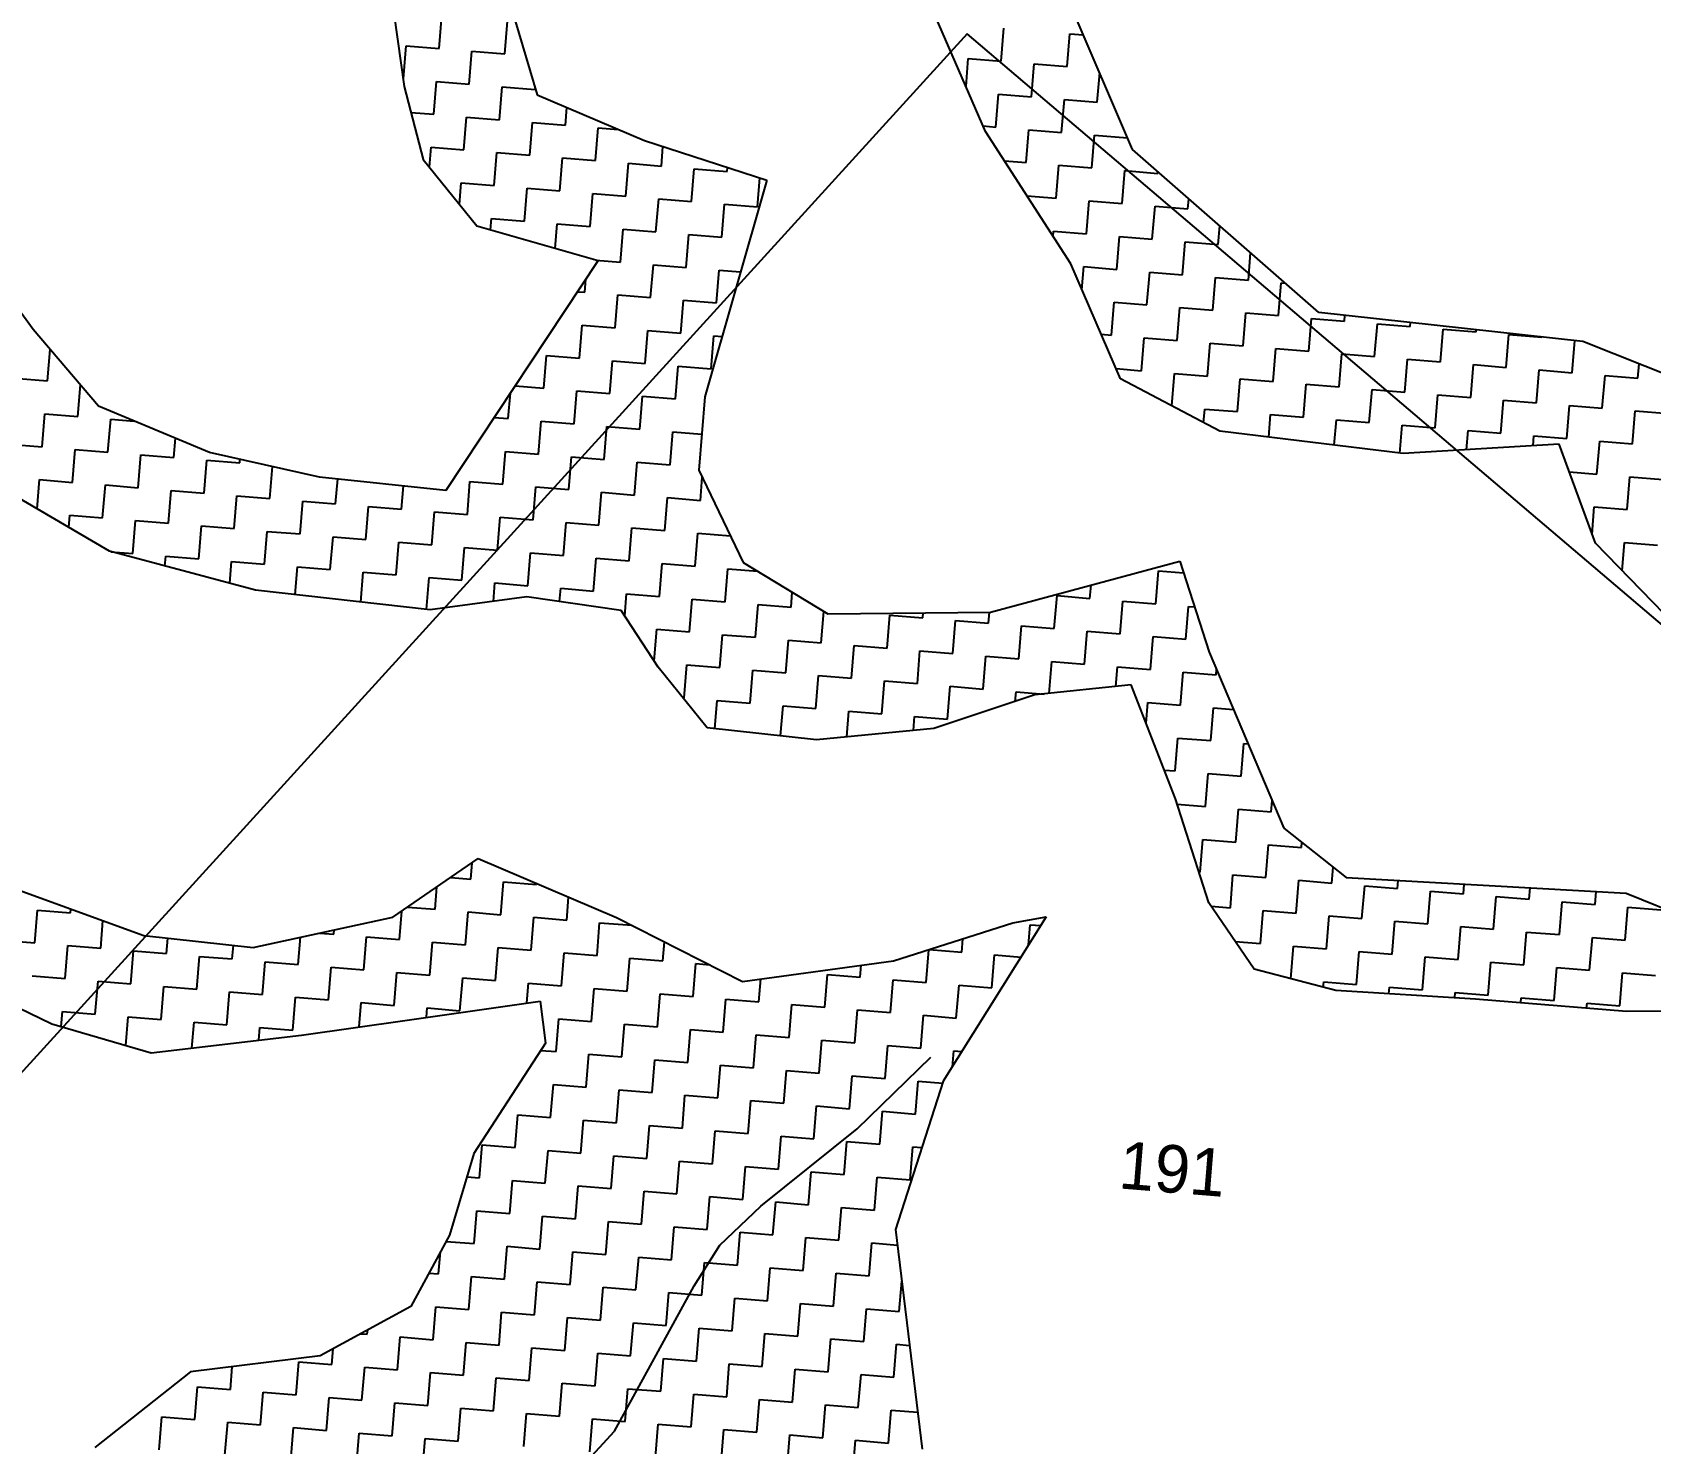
# Model space of a CAD drawing. Header units: metres. Extents: x 286589 to 288713, y 2001360 to 2004418.
# Drawn here: x 287371.2 to 287627.8, y 2003739.2 to 2003963.1 of the extents above; entities that cross this region are included whole.
import ezdxf
from ezdxf.enums import TextEntityAlignment as Align

# ---------------------------------------------------------------- set-up
doc = ezdxf.new("R2010")
doc.units = ezdxf.units.M
doc.header["$MEASUREMENT"] = 0
for name, color, linetype in [('LINE_WATER', 4, 'Continuous'), ('POLY_HATCH', 12, 'Continuous'), ('POLY_PARCEL', 6, 'Continuous'), ('TEXT_PARCEL', 7, 'Continuous')]:
    doc.layers.add(name, color=color, linetype=linetype)
doc.styles.add('TEXT_MAP', font='')
doc.styles.get('TEXT_MAP').set_extended_font_data('Kruti Dev 050')

msp = doc.modelspace()

# ---------------------------------------------------------------- linework, layer by layer
at = {"layer": 'LINE_WATER'}
for p, q in [((287501.98, 2003789.16), (287513.64, 2003800.52)), ((287486.68, 2003776.91), (287501.98, 2003789.16)), ((287480.22, 2003770.68), (287486.68, 2003776.91)), ((287476.12, 2003764.27), (287480.22, 2003770.68)), ((287463.48, 2003741.21), (287476.12, 2003764.27)), ((287454.33, 2003731.24), (287463.48, 2003741.21))]:
    msp.add_line(p, q, dxfattribs=at)
at = {"layer": 'POLY_HATCH'}
for p, q in [((287444.79, 2003974.79), (287451.23, 2003953.16)), ((287545.62, 2003944.47), (287535.77, 2003967.55)), ((287522.31, 2003947.36), (287514.42, 2003965.59)), ((287451.23, 2003953.16), (287468.24, 2003945.91)), ((287468.24, 2003945.91), (287487.67, 2003939.64)), ((287535.85, 2003926.33), (287522.31, 2003947.36)), ((287575.19, 2003918.61), (287545.62, 2003944.47)), ((287487.67, 2003939.64), (287477.83, 2003905.27)), ((287543.75, 2003908.1), (287535.85, 2003926.33)), ((287617.04, 2003914.03), (287575.19, 2003918.61)), ((287631.81, 2003908.14), (287617.04, 2003914.03)), ((287559.49, 2003899.79), (287543.75, 2003908.1)), ((287477.83, 2003905.27), (287476.88, 2003893.63)), ((287588.53, 2003896.25), (287559.49, 2003899.79)), ((287613.28, 2003897.75), (287588.53, 2003896.25)), ((287619.04, 2003882.04), (287613.28, 2003897.75)), ((287383.43, 2003880.75), (287357.25, 2003896.12)), ((287476.88, 2003893.63), (287483.9, 2003878.99)), ((287636.35, 2003864.21), (287619.04, 2003882.04)), ((287406.58, 2003874.61), (287383.43, 2003880.75)), ((287483.9, 2003878.99), (287497.31, 2003870.86)), ((287523.14, 2003871.1), (287553.12, 2003879.2)), ((287553.12, 2003879.2), (287557.81, 2003864.75)), ((287434.29, 2003871.46), (287406.58, 2003874.61)), ((287449.6, 2003873.52), (287434.29, 2003871.46)), ((287464.56, 2003871.35), (287449.6, 2003873.52)), ((287470.45, 2003862.37), (287464.56, 2003871.35)), ((287497.31, 2003870.86), (287523.14, 2003871.1)), ((287557.81, 2003864.75), (287569.61, 2003836.83)), ((287478.18, 2003852.75), (287470.45, 2003862.37)), ((287545.42, 2003859.56), (287530.16, 2003857.97)), ((287552.46, 2003841.5), (287545.42, 2003859.56)), ((287530.16, 2003857.97), (287514.11, 2003852.66)), ((287495.52, 2003850.87), (287478.18, 2003852.75)), ((287514.11, 2003852.66), (287495.52, 2003850.87)), ((287557.74, 2003825), (287552.46, 2003841.5)), ((287569.61, 2003836.83), (287579.53, 2003828.99)), ((287360.39, 2003830.16), (287388.87, 2003819.8)), ((287428.36, 2003822.72), (287441.89, 2003832.02)), ((287441.89, 2003832.02), (287463.83, 2003822.67)), ((287579.53, 2003828.99), (287623.9, 2003826.54)), ((287564.92, 2003814.49), (287557.74, 2003825)), ((287623.9, 2003826.54), (287645.47, 2003817.75)), ((287406.21, 2003817.91), (287428.36, 2003822.72)), ((287463.83, 2003822.67), (287483.82, 2003812.53)), ((287531.95, 2003822.79), (287515.64, 2003796.7)), ((287526.67, 2003821.8), (287531.95, 2003822.79)), ((287388.87, 2003819.8), (287406.21, 2003817.91)), ((287507.73, 2003815.78), (287526.67, 2003821.8)), ((287348.37, 2003818.31), (287374.31, 2003805.8)), ((287483.82, 2003812.53), (287507.73, 2003815.78)), ((287577.89, 2003811.07), (287564.92, 2003814.49)), ((287430.64, 2003806.41), (287451.7, 2003809.42)), ((287451.7, 2003809.42), (287452.57, 2003802.73)), ((287600.01, 2003809.73), (287577.89, 2003811.07)), ((287623.97, 2003807.78), (287600.01, 2003809.73)), ((287634.85, 2003807.84), (287623.97, 2003807.78)), ((287374.31, 2003805.8), (287390.02, 2003801.21)), ((287413.89, 2003803.99), (287430.64, 2003806.41)), ((287390.02, 2003801.21), (287413.89, 2003803.99)), ((287452.57, 2003802.73), (287441.22, 2003785.22)), ((287515.64, 2003796.7), (287508.04, 2003773.21)), ((287441.22, 2003785.22), (287437.32, 2003772.3)), ((287437.32, 2003772.3), (287431.2, 2003760.98)), ((287508.04, 2003773.21), (287512.3, 2003738.36)), ((287431.2, 2003760.98), (287416.85, 2003753.17)), ((287416.85, 2003753.17), (287396.3, 2003750.59)), ((287396.3, 2003750.59), (287381.13, 2003738.59))]:
    msp.add_line(p, q, dxfattribs=at)
at = {"layer": 'POLY_HATCH', "linetype": 'Continuous'}
for p, q in [((287435.68, 2003960.49), (287436.11, 2003965.71)), ((287446.12, 2003959.64), (287446.55, 2003964.86)), ((287524.82, 2003958.48), (287525.24, 2003963.7)), ((287430.04, 2003955.7), (287430.47, 2003960.92)), ((287430.47, 2003960.92), (287435.68, 2003960.49)), ((287535.25, 2003957.63), (287535.68, 2003962.85)), ((287535.68, 2003962.85), (287537.86, 2003962.67)), ((287440.48, 2003954.85), (287440.9, 2003960.07)), ((287440.9, 2003960.07), (287446.12, 2003959.64)), ((287519.24, 2003954.46), (287519.6, 2003958.91)), ((287519.6, 2003958.91), (287524.82, 2003958.48)), ((287429.98, 2003955.71), (287430.04, 2003955.7)), ((287529.61, 2003952.84), (287530.04, 2003958.06)), ((287530.04, 2003958.06), (287535.25, 2003957.63)), ((287540.05, 2003951.99), (287540.43, 2003956.65)), ((287434.83, 2003950.06), (287435.26, 2003955.28)), ((287435.26, 2003955.28), (287440.48, 2003954.85)), ((287445.27, 2003949.21), (287445.7, 2003954.42)), ((287445.7, 2003954.42), (287450.91, 2003954)), ((287450.91, 2003954), (287450.93, 2003954.18)), ((287523.97, 2003948.04), (287524.39, 2003953.26)), ((287524.39, 2003953.26), (287529.61, 2003952.84)), ((287455.71, 2003948.36), (287455.93, 2003951.15)), ((287534.4, 2003947.19), (287534.83, 2003952.41)), ((287534.83, 2003952.41), (287540.05, 2003951.99)), ((287431.22, 2003950.35), (287434.83, 2003950.06)), ((287439.63, 2003944.41), (287440.05, 2003949.63)), ((287440.05, 2003949.63), (287445.27, 2003949.21)), ((287450.06, 2003943.56), (287450.49, 2003948.78)), ((287450.49, 2003948.78), (287455.71, 2003948.36)), ((287521.95, 2003948.21), (287523.97, 2003948.04)), ((287460.5, 2003942.71), (287460.92, 2003947.93)), ((287460.92, 2003947.93), (287464.11, 2003947.67)), ((287528.76, 2003942.4), (287529.19, 2003947.62)), ((287529.19, 2003947.62), (287534.4, 2003947.19)), ((287539.2, 2003941.55), (287539.62, 2003946.77)), ((287539.62, 2003946.77), (287544.82, 2003946.34)), ((287434.15, 2003941.66), (287434.41, 2003944.84)), ((287434.41, 2003944.84), (287439.63, 2003944.41)), ((287444.42, 2003938.77), (287444.85, 2003943.99)), ((287444.85, 2003943.99), (287450.06, 2003943.56)), ((287454.86, 2003937.92), (287455.28, 2003943.14)), ((287455.28, 2003943.14), (287460.5, 2003942.71)), ((287470.94, 2003941.86), (287471.19, 2003944.96)), ((287465.29, 2003937.07), (287465.72, 2003942.29)), ((287465.72, 2003942.29), (287470.94, 2003941.86)), ((287475.73, 2003936.22), (287476.15, 2003941.44)), ((287476.15, 2003941.44), (287481.37, 2003941.01)), ((287481.37, 2003941.01), (287481.42, 2003941.65)), ((287525.33, 2003942.68), (287528.76, 2003942.4)), ((287533.55, 2003936.76), (287533.98, 2003941.98)), ((287533.98, 2003941.98), (287539.2, 2003941.55)), ((287543.99, 2003935.91), (287544.41, 2003941.13)), ((287544.41, 2003941.13), (287549.63, 2003940.7)), ((287549.63, 2003940.7), (287549.65, 2003940.95)), ((287438.92, 2003935.74), (287439.2, 2003939.2)), ((287439.2, 2003939.2), (287444.42, 2003938.77)), ((287449.21, 2003933.13), (287449.64, 2003938.34)), ((287449.64, 2003938.34), (287454.86, 2003937.92)), ((287486.16, 2003935.37), (287486.54, 2003940)), ((287459.65, 2003932.28), (287460.07, 2003937.49)), ((287460.07, 2003937.49), (287465.29, 2003937.07)), ((287470.08, 2003931.43), (287470.51, 2003936.64)), ((287470.51, 2003936.64), (287475.73, 2003936.22)), ((287480.52, 2003930.57), (287480.95, 2003935.79)), ((287480.95, 2003935.79), (287486.16, 2003935.37)), ((287528.9, 2003937.14), (287533.55, 2003936.76)), ((287538.35, 2003931.11), (287538.77, 2003936.33)), ((287538.77, 2003936.33), (287543.99, 2003935.91)), ((287548.78, 2003930.26), (287549.21, 2003935.48)), ((287549.21, 2003935.48), (287554.43, 2003935.06)), ((287554.43, 2003935.06), (287554.56, 2003936.66)), ((287443.85, 2003931.73), (287443.99, 2003933.55)), ((287443.99, 2003933.55), (287449.21, 2003933.13)), ((287454.11, 2003928.79), (287454.43, 2003932.7)), ((287454.43, 2003932.7), (287459.65, 2003932.28)), ((287464.44, 2003926.63), (287464.87, 2003931.85)), ((287464.87, 2003931.85), (287470.08, 2003931.43)), ((287474.88, 2003925.78), (287475.3, 2003931)), ((287475.3, 2003931), (287480.52, 2003930.57)), ((287533.06, 2003930.67), (287533.13, 2003931.54)), ((287533.13, 2003931.54), (287538.35, 2003931.11)), ((287543.14, 2003925.47), (287543.56, 2003930.69)), ((287543.56, 2003930.69), (287548.78, 2003930.26)), ((287559.22, 2003929.41), (287559.46, 2003932.37)), ((287553.57, 2003924.62), (287554, 2003929.84)), ((287554, 2003929.84), (287559.22, 2003929.41)), ((287564.01, 2003923.77), (287564.36, 2003928.08)), ((287460.55, 2003926.95), (287464.44, 2003926.63)), ((287469.23, 2003920.99), (287469.66, 2003926.21)), ((287469.66, 2003926.21), (287474.88, 2003925.78)), ((287479.67, 2003920.14), (287480.1, 2003925.36)), ((287480.1, 2003925.36), (287483.5, 2003925.08)), ((287537.62, 2003922.24), (287537.92, 2003925.9)), ((287537.92, 2003925.9), (287543.14, 2003925.47)), ((287547.93, 2003919.83), (287548.36, 2003925.05)), ((287548.36, 2003925.05), (287553.57, 2003924.62)), ((287458.8, 2003921.84), (287458.97, 2003923.91)), ((287558.37, 2003918.98), (287558.79, 2003924.19)), ((287558.79, 2003924.19), (287564.01, 2003923.77)), ((287568.8, 2003918.13), (287569.23, 2003923.34)), ((287569.23, 2003923.34), (287569.83, 2003923.29)), ((287457.65, 2003921.93), (287458.8, 2003921.84)), ((287463.59, 2003916.2), (287464.02, 2003921.41)), ((287464.02, 2003921.41), (287469.23, 2003920.99)), ((287474.03, 2003915.35), (287474.45, 2003920.56)), ((287474.45, 2003920.56), (287479.67, 2003920.14)), ((287542.29, 2003915.03), (287542.71, 2003920.25)), ((287542.71, 2003920.25), (287547.93, 2003919.83)), ((287552.72, 2003914.18), (287553.15, 2003919.4)), ((287553.15, 2003919.4), (287558.37, 2003918.98)), ((287563.16, 2003913.33), (287563.59, 2003918.55)), ((287563.59, 2003918.55), (287568.8, 2003918.13)), ((287573.6, 2003912.48), (287574.02, 2003917.7)), ((287574.02, 2003917.7), (287579.24, 2003917.28)), ((287579.24, 2003917.28), (287579.31, 2003918.16)), ((287457.95, 2003911.4), (287458.37, 2003916.62)), ((287458.37, 2003916.62), (287463.59, 2003916.2)), ((287468.38, 2003910.55), (287468.81, 2003915.77)), ((287468.81, 2003915.77), (287474.03, 2003915.35)), ((287478.82, 2003909.7), (287479.25, 2003914.92)), ((287479.25, 2003914.92), (287480.56, 2003914.81)), ((287540.69, 2003915.17), (287542.29, 2003915.03)), ((287584.03, 2003911.63), (287584.46, 2003916.85)), ((287584.46, 2003916.85), (287589.68, 2003916.42)), ((287589.68, 2003916.42), (287589.72, 2003917.02)), ((287594.47, 2003910.78), (287594.89, 2003916)), ((287594.89, 2003916), (287600.11, 2003915.57)), ((287600.11, 2003915.57), (287600.14, 2003915.88)), ((287604.9, 2003909.93), (287605.33, 2003915.15)), ((287605.33, 2003915.15), (287610.55, 2003914.72)), ((287610.55, 2003914.72), (287610.55, 2003914.74)), ((287373.61, 2003907.77), (287374.02, 2003912.78)), ((287547.08, 2003909.39), (287547.51, 2003914.61)), ((287547.51, 2003914.61), (287552.72, 2003914.18)), ((287557.52, 2003908.54), (287557.94, 2003913.76)), ((287557.94, 2003913.76), (287563.16, 2003913.33)), ((287567.95, 2003907.69), (287568.38, 2003912.91)), ((287568.38, 2003912.91), (287573.6, 2003912.48)), ((287578.39, 2003906.84), (287578.81, 2003912.06)), ((287578.81, 2003912.06), (287584.03, 2003911.63)), ((287615.34, 2003909.08), (287615.76, 2003914.17)), ((287452.3, 2003906.61), (287452.73, 2003911.83)), ((287452.73, 2003911.83), (287457.95, 2003911.4)), ((287462.74, 2003905.76), (287463.17, 2003910.98)), ((287463.17, 2003910.98), (287468.38, 2003910.55)), ((287473.18, 2003904.91), (287473.6, 2003910.13)), ((287473.6, 2003910.13), (287478.82, 2003909.7)), ((287543.05, 2003909.72), (287547.08, 2003909.39)), ((287588.83, 2003905.99), (287589.25, 2003911.21)), ((287589.25, 2003911.21), (287594.47, 2003910.78)), ((287599.26, 2003905.14), (287599.69, 2003910.36)), ((287599.69, 2003910.36), (287604.9, 2003909.93)), ((287609.7, 2003904.29), (287610.12, 2003909.51)), ((287610.12, 2003909.51), (287615.34, 2003909.08)), ((287625.78, 2003908.23), (287625.96, 2003910.47)), ((287368.39, 2003908.2), (287373.61, 2003907.77)), ((287378.4, 2003902.13), (287378.81, 2003907.14)), ((287447.74, 2003906.98), (287452.3, 2003906.61)), ((287551.88, 2003903.81), (287552.3, 2003908.97)), ((287552.3, 2003908.97), (287557.52, 2003908.54)), ((287562.31, 2003902.9), (287562.73, 2003908.12)), ((287562.73, 2003908.12), (287567.95, 2003907.69)), ((287572.75, 2003902.05), (287573.17, 2003907.26)), ((287573.17, 2003907.26), (287578.39, 2003906.84)), ((287620.13, 2003903.44), (287620.56, 2003908.65)), ((287620.56, 2003908.65), (287625.78, 2003908.23)), ((287446.66, 2003901.82), (287446.99, 2003905.85)), ((287457.1, 2003900.97), (287457.52, 2003906.19)), ((287457.52, 2003906.19), (287462.74, 2003905.76)), ((287467.53, 2003900.12), (287467.96, 2003905.34)), ((287467.96, 2003905.34), (287473.18, 2003904.91)), ((287583.18, 2003901.2), (287583.61, 2003906.41)), ((287583.61, 2003906.41), (287588.83, 2003905.99)), ((287593.62, 2003900.35), (287594.04, 2003905.56)), ((287594.04, 2003905.56), (287599.26, 2003905.14)), ((287604.05, 2003899.49), (287604.48, 2003904.71)), ((287604.48, 2003904.71), (287609.7, 2003904.29)), ((287372.76, 2003897.34), (287373.18, 2003902.55)), ((287373.18, 2003902.55), (287378.4, 2003902.13)), ((287444.44, 2003902), (287446.66, 2003901.82)), ((287556.91, 2003901.15), (287557.09, 2003903.32)), ((287557.09, 2003903.32), (287562.31, 2003902.9)), ((287567.23, 2003898.84), (287567.53, 2003902.47)), ((287567.53, 2003902.47), (287572.75, 2003902.05)), ((287614.49, 2003898.64), (287614.92, 2003903.86)), ((287614.92, 2003903.86), (287620.13, 2003903.44)), ((287624.93, 2003897.79), (287625.35, 2003903.01)), ((287625.35, 2003903.01), (287630.57, 2003902.59)), ((287383.19, 2003896.49), (287383.62, 2003901.7)), ((287383.62, 2003901.7), (287387.35, 2003901.4)), ((287451.45, 2003896.17), (287451.88, 2003901.39)), ((287451.88, 2003901.39), (287457.1, 2003900.97)), ((287461.89, 2003895.32), (287462.31, 2003900.54)), ((287462.31, 2003900.54), (287467.53, 2003900.12)), ((287472.33, 2003894.47), (287472.75, 2003899.69)), ((287472.75, 2003899.69), (287477.34, 2003899.32)), ((287577.63, 2003897.58), (287577.96, 2003901.62)), ((287577.96, 2003901.62), (287583.18, 2003901.2)), ((287588.04, 2003896.31), (287588.4, 2003900.77)), ((287588.4, 2003900.77), (287593.62, 2003900.35)), ((287598.59, 2003896.86), (287598.84, 2003899.92)), ((287598.84, 2003899.92), (287604.05, 2003899.49)), ((287367.54, 2003897.76), (287372.76, 2003897.34)), ((287377.55, 2003891.69), (287377.97, 2003896.91)), ((287377.97, 2003896.91), (287383.19, 2003896.49)), ((287393.63, 2003895.64), (287393.88, 2003898.68)), ((287609.14, 2003897.5), (287609.27, 2003899.07)), ((287609.27, 2003899.07), (287614.49, 2003898.64)), ((287619.28, 2003893), (287619.71, 2003898.22)), ((287619.71, 2003898.22), (287624.93, 2003897.79)), ((287387.99, 2003890.84), (287388.41, 2003896.06)), ((287388.41, 2003896.06), (287393.63, 2003895.64)), ((287398.42, 2003889.99), (287398.85, 2003895.21)), ((287398.85, 2003895.21), (287404.07, 2003894.78)), ((287404.07, 2003894.78), (287404.11, 2003895.35)), ((287408.86, 2003889.14), (287409.27, 2003894.2)), ((287445.81, 2003891.38), (287446.24, 2003896.6)), ((287446.24, 2003896.6), (287451.45, 2003896.17)), ((287456.25, 2003890.53), (287456.67, 2003895.75)), ((287456.67, 2003895.75), (287461.89, 2003895.32)), ((287466.68, 2003889.68), (287467.11, 2003894.9)), ((287467.11, 2003894.9), (287472.33, 2003894.47)), ((287371.95, 2003887.48), (287372.33, 2003892.12)), ((287372.33, 2003892.12), (287377.55, 2003891.69)), ((287419.29, 2003888.29), (287419.62, 2003892.23)), ((287440.17, 2003886.59), (287440.59, 2003891.81)), ((287440.59, 2003891.81), (287445.81, 2003891.38)), ((287477.12, 2003888.83), (287477.42, 2003892.5)), ((287614.89, 2003893.36), (287619.28, 2003893)), ((287624.08, 2003887.36), (287624.5, 2003892.58)), ((287624.5, 2003892.58), (287629.72, 2003892.15)), ((287382.34, 2003886.05), (287382.77, 2003891.27)), ((287382.77, 2003891.27), (287387.99, 2003890.84)), ((287392.78, 2003885.2), (287393.2, 2003890.42)), ((287393.2, 2003890.42), (287398.42, 2003889.99)), ((287403.21, 2003884.35), (287403.64, 2003889.57)), ((287403.64, 2003889.57), (287408.86, 2003889.14)), ((287429.73, 2003887.44), (287430.03, 2003891.12)), ((287450.6, 2003885.74), (287451.03, 2003890.96)), ((287451.03, 2003890.96), (287456.25, 2003890.53)), ((287461.04, 2003884.89), (287461.46, 2003890.11)), ((287461.46, 2003890.11), (287466.68, 2003889.68)), ((287471.48, 2003884.04), (287471.9, 2003889.26)), ((287471.9, 2003889.26), (287477.12, 2003888.83)), ((287376.97, 2003884.54), (287377.12, 2003886.48)), ((287377.12, 2003886.48), (287382.34, 2003886.05)), ((287413.65, 2003883.5), (287414.08, 2003888.72)), ((287414.08, 2003888.72), (287419.29, 2003888.29)), ((287424.09, 2003882.65), (287424.51, 2003887.87)), ((287424.51, 2003887.87), (287429.73, 2003887.44)), ((287434.52, 2003881.8), (287434.95, 2003887.01)), ((287434.95, 2003887.01), (287440.17, 2003886.59)), ((287618.51, 2003883.49), (287618.86, 2003887.78)), ((287618.86, 2003887.78), (287624.08, 2003887.36)), ((287387.13, 2003880.41), (287387.56, 2003885.62)), ((287387.56, 2003885.62), (287392.78, 2003885.2)), ((287397.57, 2003879.56), (287398, 2003884.77)), ((287398, 2003884.77), (287403.21, 2003884.35)), ((287408.01, 2003878.71), (287408.43, 2003883.92)), ((287408.43, 2003883.92), (287413.65, 2003883.5)), ((287444.96, 2003880.95), (287445.38, 2003886.16)), ((287445.38, 2003886.16), (287450.6, 2003885.74)), ((287455.4, 2003880.1), (287455.82, 2003885.31)), ((287455.82, 2003885.31), (287461.04, 2003884.89)), ((287465.83, 2003879.24), (287466.26, 2003884.46)), ((287466.26, 2003884.46), (287471.48, 2003884.04)), ((287418.44, 2003877.85), (287418.87, 2003883.07)), ((287418.87, 2003883.07), (287424.09, 2003882.65)), ((287428.88, 2003877), (287429.3, 2003882.22)), ((287429.3, 2003882.22), (287434.52, 2003881.8)), ((287439.32, 2003876.15), (287439.74, 2003881.37)), ((287439.74, 2003881.37), (287444.96, 2003880.95)), ((287476.27, 2003878.39), (287476.69, 2003883.61)), ((287476.69, 2003883.61), (287481.88, 2003883.19)), ((287623.29, 2003877.67), (287623.65, 2003882.14)), ((287623.65, 2003882.14), (287628.87, 2003881.71)), ((287383.64, 2003880.69), (287387.13, 2003880.41)), ((287392.23, 2003878.41), (287392.35, 2003879.98)), ((287392.35, 2003879.98), (287397.57, 2003879.56)), ((287402.51, 2003875.69), (287402.79, 2003879.13)), ((287402.79, 2003879.13), (287408.01, 2003878.71)), ((287449.75, 2003875.3), (287450.18, 2003880.52)), ((287450.18, 2003880.52), (287455.4, 2003880.1)), ((287460.19, 2003874.45), (287460.61, 2003879.67)), ((287460.61, 2003879.67), (287465.83, 2003879.24)), ((287470.62, 2003873.6), (287471.05, 2003878.82)), ((287471.05, 2003878.82), (287476.27, 2003878.39)), ((287412.87, 2003873.89), (287413.23, 2003878.28)), ((287413.23, 2003878.28), (287418.44, 2003877.85)), ((287423.28, 2003872.71), (287423.66, 2003877.43)), ((287423.66, 2003877.43), (287428.88, 2003877)), ((287433.69, 2003871.53), (287434.1, 2003876.58)), ((287434.1, 2003876.58), (287439.32, 2003876.15)), ((287481.06, 2003872.75), (287481.49, 2003877.97)), ((287481.49, 2003877.97), (287486.21, 2003877.58)), ((287549.32, 2003872.44), (287549.75, 2003877.66)), ((287549.75, 2003877.66), (287553.73, 2003877.33)), ((287444.3, 2003872.81), (287444.53, 2003875.73)), ((287444.53, 2003875.73), (287449.75, 2003875.3)), ((287454.8, 2003872.77), (287454.97, 2003874.88)), ((287454.97, 2003874.88), (287460.19, 2003874.45)), ((287465.12, 2003870.5), (287465.41, 2003874.03)), ((287465.41, 2003874.03), (287470.62, 2003873.6)), ((287491.5, 2003871.9), (287491.69, 2003874.26)), ((287533.24, 2003868.5), (287533.67, 2003873.72)), ((287533.67, 2003873.72), (287538.88, 2003873.29)), ((287538.88, 2003873.29), (287539.06, 2003875.4)), ((287475.42, 2003867.96), (287475.84, 2003873.18)), ((287475.84, 2003873.18), (287481.06, 2003872.75)), ((287485.85, 2003867.11), (287486.28, 2003872.33)), ((287486.28, 2003872.33), (287491.5, 2003871.9)), ((287496.29, 2003866.26), (287496.69, 2003871.23)), ((287512.37, 2003870.2), (287512.43, 2003871)), ((287522.81, 2003869.35), (287522.95, 2003871.1)), ((287543.68, 2003867.65), (287544.1, 2003872.86)), ((287544.1, 2003872.86), (287549.32, 2003872.44)), ((287554.11, 2003866.8), (287554.54, 2003872.01)), ((287554.54, 2003872.01), (287555.48, 2003871.94)), ((287506.73, 2003865.41), (287507.15, 2003870.62)), ((287507.15, 2003870.62), (287512.37, 2003870.2)), ((287517.16, 2003864.56), (287517.59, 2003869.77)), ((287517.59, 2003869.77), (287522.81, 2003869.35)), ((287527.6, 2003863.7), (287528.02, 2003868.92)), ((287528.02, 2003868.92), (287533.24, 2003868.5)), ((287469.79, 2003863.37), (287470.2, 2003868.38)), ((287470.2, 2003868.38), (287475.42, 2003867.96)), ((287480.21, 2003862.31), (287480.64, 2003867.53)), ((287480.64, 2003867.53), (287485.85, 2003867.11)), ((287490.65, 2003861.46), (287491.07, 2003866.68)), ((287491.07, 2003866.68), (287496.29, 2003866.26)), ((287538.03, 2003862.85), (287538.46, 2003868.07)), ((287538.46, 2003868.07), (287543.68, 2003867.65)), ((287548.47, 2003862), (287548.9, 2003867.22)), ((287548.9, 2003867.22), (287554.11, 2003866.8)), ((287501.08, 2003860.61), (287501.51, 2003865.83)), ((287501.51, 2003865.83), (287506.73, 2003865.41)), ((287511.52, 2003859.76), (287511.94, 2003864.98)), ((287511.94, 2003864.98), (287517.16, 2003864.56)), ((287521.95, 2003858.91), (287522.38, 2003864.13)), ((287522.38, 2003864.13), (287527.6, 2003863.7)), ((287474.57, 2003857.52), (287474.99, 2003862.74)), ((287474.99, 2003862.74), (287480.21, 2003862.31)), ((287485, 2003856.67), (287485.43, 2003861.89)), ((287485.43, 2003861.89), (287490.65, 2003861.46)), ((287495.44, 2003855.82), (287495.86, 2003861.04)), ((287495.86, 2003861.04), (287501.08, 2003860.61)), ((287532.4, 2003858.21), (287532.82, 2003863.28)), ((287532.82, 2003863.28), (287538.03, 2003862.85)), ((287543, 2003859.31), (287543.25, 2003862.43)), ((287543.25, 2003862.43), (287548.47, 2003862)), ((287553.26, 2003856.36), (287553.69, 2003861.58)), ((287553.69, 2003861.58), (287558.91, 2003861.15)), ((287558.91, 2003861.15), (287558.98, 2003861.99)), ((287505.88, 2003854.97), (287506.3, 2003860.19)), ((287506.3, 2003860.19), (287511.52, 2003859.76)), ((287516.31, 2003854.12), (287516.74, 2003859.34)), ((287516.74, 2003859.34), (287521.95, 2003858.91)), ((287527.05, 2003856.94), (287527.17, 2003858.49)), ((287527.17, 2003858.49), (287531.62, 2003858.12)), ((287474.33, 2003857.54), (287474.57, 2003857.52)), ((287479.42, 2003852.62), (287479.78, 2003857.1)), ((287479.78, 2003857.1), (287485, 2003856.67)), ((287489.83, 2003851.49), (287490.22, 2003856.25)), ((287490.22, 2003856.25), (287495.44, 2003855.82)), ((287547.78, 2003853.51), (287548.05, 2003856.78)), ((287548.05, 2003856.78), (287553.26, 2003856.36)), ((287558.06, 2003850.72), (287558.48, 2003855.93)), ((287558.48, 2003855.93), (287561.64, 2003855.68)), ((287500.33, 2003851.33), (287500.66, 2003855.39)), ((287500.66, 2003855.39), (287505.88, 2003854.97)), ((287510.91, 2003852.35), (287511.09, 2003854.54)), ((287511.09, 2003854.54), (287516.31, 2003854.12)), ((287552.41, 2003845.92), (287552.84, 2003851.14)), ((287552.84, 2003851.14), (287558.06, 2003850.72)), ((287562.85, 2003845.07), (287563.27, 2003850.29)), ((287563.27, 2003850.29), (287563.94, 2003850.24)), ((287550.68, 2003846.06), (287552.41, 2003845.92)), ((287557.21, 2003840.28), (287557.63, 2003845.5)), ((287557.63, 2003845.5), (287562.85, 2003845.07)), ((287552.74, 2003840.64), (287557.21, 2003840.28)), ((287567.64, 2003839.43), (287567.78, 2003841.15)), ((287562, 2003834.64), (287562.42, 2003839.85)), ((287562.42, 2003839.85), (287567.64, 2003839.43)), ((287556.35, 2003829.84), (287556.78, 2003835.06)), ((287556.78, 2003835.06), (287562, 2003834.64)), ((287566.79, 2003828.99), (287567.22, 2003834.21)), ((287567.22, 2003834.21), (287572.43, 2003833.79)), ((287572.43, 2003833.79), (287572.5, 2003834.55)), ((287440.71, 2003828.77), (287440.92, 2003831.35)), ((287577.23, 2003828.14), (287577.43, 2003830.64)), ((287435.06, 2003823.97), (287435.35, 2003827.53)), ((287437.53, 2003829.02), (287440.71, 2003828.77)), ((287445.5, 2003823.12), (287445.92, 2003828.34)), ((287445.92, 2003828.34), (287451.14, 2003827.91)), ((287451.14, 2003827.91), (287451.15, 2003828.07)), ((287556.18, 2003829.86), (287556.35, 2003829.84)), ((287561.15, 2003824.2), (287561.57, 2003829.42)), ((287561.57, 2003829.42), (287566.79, 2003828.99)), ((287571.58, 2003823.35), (287572.01, 2003828.57)), ((287572.01, 2003828.57), (287577.23, 2003828.14)), ((287582.02, 2003822.5), (287582.45, 2003827.72)), ((287582.45, 2003827.72), (287587.66, 2003827.29)), ((287587.66, 2003827.29), (287587.76, 2003828.53)), ((287598.1, 2003826.44), (287598.22, 2003827.96)), ((287608.54, 2003825.59), (287608.68, 2003827.38)), ((287455.93, 2003822.27), (287456.23, 2003825.91)), ((287592.46, 2003821.65), (287592.88, 2003826.87)), ((287592.88, 2003826.87), (287598.1, 2003826.44)), ((287602.89, 2003820.8), (287603.32, 2003826.02)), ((287603.32, 2003826.02), (287608.54, 2003825.59)), ((287613.33, 2003819.95), (287613.75, 2003825.17)), ((287613.75, 2003825.17), (287618.97, 2003824.74)), ((287618.97, 2003824.74), (287619.14, 2003826.81)), ((287371.59, 2003818.64), (287372.02, 2003823.86)), ((287372.02, 2003823.86), (287377.24, 2003823.43)), ((287377.24, 2003823.43), (287377.29, 2003824.01)), ((287429.42, 2003819.18), (287429.79, 2003823.7)), ((287430.7, 2003824.33), (287435.06, 2003823.97)), ((287439.86, 2003818.33), (287440.28, 2003823.55)), ((287440.28, 2003823.55), (287445.5, 2003823.12)), ((287450.29, 2003817.48), (287450.72, 2003822.7)), ((287450.72, 2003822.7), (287455.93, 2003822.27)), ((287558.11, 2003824.45), (287561.15, 2003824.2)), ((287565.94, 2003818.56), (287566.37, 2003823.78)), ((287566.37, 2003823.78), (287571.58, 2003823.35)), ((287576.38, 2003817.71), (287576.8, 2003822.92)), ((287576.8, 2003822.92), (287582.02, 2003822.5)), ((287623.76, 2003819.1), (287624.19, 2003824.31)), ((287624.19, 2003824.31), (287629.41, 2003823.89)), ((287382.03, 2003817.79), (287382.39, 2003822.15)), ((287416.79, 2003820.21), (287418.98, 2003820.03)), ((287418.98, 2003820.03), (287419.04, 2003820.7)), ((287460.73, 2003816.63), (287461.15, 2003821.85)), ((287461.15, 2003821.85), (287466.28, 2003821.43)), ((287529.15, 2003818.31), (287529.41, 2003821.53)), ((287529.41, 2003821.53), (287531.08, 2003821.4)), ((287586.81, 2003816.86), (287587.24, 2003822.07)), ((287587.24, 2003822.07), (287592.46, 2003821.65)), ((287597.25, 2003816), (287597.67, 2003821.22)), ((287597.67, 2003821.22), (287602.89, 2003820.8)), ((287607.68, 2003815.15), (287608.11, 2003820.37)), ((287608.11, 2003820.37), (287613.33, 2003819.95)), ((287366.38, 2003819.07), (287371.59, 2003818.64)), ((287376.39, 2003813), (287376.81, 2003818.21)), ((287376.81, 2003818.21), (287382.03, 2003817.79)), ((287386.82, 2003812.15), (287387.25, 2003817.36)), ((287387.25, 2003817.36), (287392.47, 2003816.94)), ((287392.47, 2003816.94), (287392.67, 2003819.38)), ((287402.9, 2003816.09), (287403.08, 2003818.25)), ((287413.34, 2003815.24), (287413.69, 2003819.54)), ((287423.78, 2003814.39), (287424.2, 2003819.6)), ((287424.2, 2003819.6), (287429.42, 2003819.18)), ((287434.21, 2003813.54), (287434.64, 2003818.75)), ((287434.64, 2003818.75), (287439.86, 2003818.33)), ((287444.65, 2003812.69), (287445.07, 2003817.9)), ((287445.07, 2003817.9), (287450.29, 2003817.48)), ((287471.16, 2003815.78), (287471.41, 2003818.82)), ((287512.91, 2003812.37), (287513.33, 2003817.56)), ((287513.41, 2003817.59), (287518.55, 2003817.17)), ((287518.55, 2003817.17), (287518.72, 2003819.28)), ((287561.92, 2003818.89), (287565.94, 2003818.56)), ((287570.74, 2003812.95), (287571.16, 2003818.13)), ((287571.16, 2003818.13), (287576.38, 2003817.71)), ((287581.17, 2003812.06), (287581.59, 2003817.28)), ((287581.59, 2003817.28), (287586.81, 2003816.86)), ((287618.12, 2003814.3), (287618.55, 2003819.52)), ((287618.55, 2003819.52), (287623.76, 2003819.1)), ((287397.26, 2003811.3), (287397.69, 2003816.51)), ((287397.69, 2003816.51), (287402.9, 2003816.09)), ((287407.7, 2003810.44), (287408.12, 2003815.66)), ((287408.12, 2003815.66), (287413.34, 2003815.24)), ((287418.13, 2003809.59), (287418.56, 2003814.81)), ((287418.56, 2003814.81), (287423.78, 2003814.39)), ((287455.08, 2003811.83), (287455.51, 2003817.05)), ((287455.51, 2003817.05), (287460.73, 2003816.63)), ((287465.52, 2003810.98), (287465.95, 2003816.2)), ((287465.95, 2003816.2), (287471.16, 2003815.78)), ((287475.96, 2003810.13), (287476.38, 2003815.35)), ((287476.38, 2003815.35), (287478.62, 2003815.17)), ((287502.47, 2003813.22), (287502.62, 2003815.09)), ((287523.34, 2003811.52), (287523.77, 2003816.74)), ((287523.77, 2003816.74), (287527.96, 2003816.4)), ((287591.61, 2003811.21), (287592.03, 2003816.43)), ((287592.03, 2003816.43), (287597.25, 2003816)), ((287602.04, 2003810.36), (287602.47, 2003815.58)), ((287602.47, 2003815.58), (287607.68, 2003815.15)), ((287612.48, 2003809.51), (287612.9, 2003814.73)), ((287612.9, 2003814.73), (287618.12, 2003814.3)), ((287371.17, 2003813.42), (287376.39, 2003813)), ((287381.18, 2003807.35), (287381.61, 2003812.57)), ((287381.61, 2003812.57), (287386.82, 2003812.15)), ((287428.57, 2003808.74), (287428.99, 2003813.96)), ((287428.99, 2003813.96), (287434.21, 2003813.54)), ((287439, 2003807.89), (287439.43, 2003813.11)), ((287439.43, 2003813.11), (287444.65, 2003812.69)), ((287449.61, 2003809.12), (287449.87, 2003812.26)), ((287449.87, 2003812.26), (287455.08, 2003811.83)), ((287486.39, 2003809.28), (287486.69, 2003812.92)), ((287496.83, 2003808.43), (287497.25, 2003813.65)), ((287497.25, 2003813.65), (287502.47, 2003813.22)), ((287507.27, 2003807.58), (287507.69, 2003812.8)), ((287507.69, 2003812.8), (287512.91, 2003812.37)), ((287575.88, 2003811.59), (287575.95, 2003812.49)), ((287575.95, 2003812.49), (287581.17, 2003812.06)), ((287622.91, 2003808.66), (287623.34, 2003813.88)), ((287623.34, 2003813.88), (287628.56, 2003813.45)), ((287391.62, 2003806.5), (287392.04, 2003811.72)), ((287392.04, 2003811.72), (287397.26, 2003811.3)), ((287402.05, 2003805.65), (287402.48, 2003810.87)), ((287402.48, 2003810.87), (287407.7, 2003810.44)), ((287412.49, 2003804.8), (287412.91, 2003810.02)), ((287412.91, 2003810.02), (287418.13, 2003809.59)), ((287459.88, 2003806.19), (287460.3, 2003811.41)), ((287460.3, 2003811.41), (287465.52, 2003810.98)), ((287470.31, 2003805.34), (287470.74, 2003810.56)), ((287470.74, 2003810.56), (287475.96, 2003810.13)), ((287480.75, 2003804.49), (287481.17, 2003809.71)), ((287481.17, 2003809.71), (287486.39, 2003809.28)), ((287517.7, 2003806.73), (287518.13, 2003811.95)), ((287518.13, 2003811.95), (287523.34, 2003811.52)), ((287586.3, 2003810.56), (287586.39, 2003811.64)), ((287586.39, 2003811.64), (287591.61, 2003811.21)), ((287596.75, 2003809.93), (287596.82, 2003810.79)), ((287596.82, 2003810.79), (287602.04, 2003810.36)), ((287607.2, 2003809.15), (287607.26, 2003809.94)), ((287607.26, 2003809.94), (287612.48, 2003809.51)), ((287375.77, 2003805.37), (287375.96, 2003807.78)), ((287375.96, 2003807.78), (287381.18, 2003807.35)), ((287386.03, 2003802.38), (287386.4, 2003806.93)), ((287386.4, 2003806.93), (287391.62, 2003806.5)), ((287423.04, 2003805.31), (287423.35, 2003809.17)), ((287423.35, 2003809.17), (287428.57, 2003808.74)), ((287433.67, 2003806.84), (287433.79, 2003808.32)), ((287433.79, 2003808.32), (287439, 2003807.89)), ((287491.19, 2003803.64), (287491.61, 2003808.86)), ((287491.61, 2003808.86), (287496.83, 2003808.43)), ((287501.62, 2003802.79), (287502.05, 2003808.01)), ((287502.05, 2003808.01), (287507.27, 2003807.58)), ((287512.06, 2003801.94), (287512.48, 2003807.16)), ((287512.48, 2003807.16), (287517.7, 2003806.73)), ((287617.63, 2003808.3), (287617.7, 2003809.09)), ((287617.7, 2003809.09), (287622.91, 2003808.66)), ((287396.5, 2003801.96), (287396.83, 2003806.08)), ((287396.83, 2003806.08), (287402.05, 2003805.65)), ((287407.11, 2003803.2), (287407.27, 2003805.23)), ((287407.27, 2003805.23), (287412.49, 2003804.8)), ((287454.23, 2003801.4), (287454.66, 2003806.62)), ((287454.66, 2003806.62), (287459.88, 2003806.19)), ((287464.67, 2003800.55), (287465.09, 2003805.77)), ((287465.09, 2003805.77), (287470.31, 2003805.34)), ((287475.11, 2003799.7), (287475.53, 2003804.92)), ((287475.53, 2003804.92), (287480.75, 2003804.49)), ((287485.54, 2003798.85), (287485.97, 2003804.06)), ((287485.97, 2003804.06), (287491.19, 2003803.64)), ((287495.98, 2003798), (287496.4, 2003803.21)), ((287496.4, 2003803.21), (287501.62, 2003802.79)), ((287506.41, 2003797.15), (287506.84, 2003802.36)), ((287506.84, 2003802.36), (287512.06, 2003801.94)), ((287451.84, 2003801.59), (287454.23, 2003801.4)), ((287459.03, 2003795.76), (287459.45, 2003800.97)), ((287459.45, 2003800.97), (287464.67, 2003800.55)), ((287469.46, 2003794.9), (287469.89, 2003800.12)), ((287469.89, 2003800.12), (287475.11, 2003799.7)), ((287479.9, 2003794.05), (287480.32, 2003799.27)), ((287480.32, 2003799.27), (287485.54, 2003798.85)), ((287517.07, 2003799), (287517.28, 2003801.51)), ((287517.28, 2003801.51), (287518.58, 2003801.41)), ((287490.33, 2003793.2), (287490.76, 2003798.42)), ((287490.76, 2003798.42), (287495.98, 2003798)), ((287500.77, 2003792.35), (287501.2, 2003797.57)), ((287501.2, 2003797.57), (287506.41, 2003797.15)), ((287511.21, 2003791.5), (287511.63, 2003796.72)), ((287511.63, 2003796.72), (287515.54, 2003796.4)), ((287453.38, 2003790.96), (287453.81, 2003796.18)), ((287453.81, 2003796.18), (287459.03, 2003795.76)), ((287463.82, 2003790.11), (287464.24, 2003795.33)), ((287464.24, 2003795.33), (287469.46, 2003794.9)), ((287474.26, 2003789.26), (287474.68, 2003794.48)), ((287474.68, 2003794.48), (287479.9, 2003794.05)), ((287484.69, 2003788.41), (287485.12, 2003793.63)), ((287485.12, 2003793.63), (287490.33, 2003793.2)), ((287495.13, 2003787.56), (287495.55, 2003792.78)), ((287495.55, 2003792.78), (287500.77, 2003792.35)), ((287505.56, 2003786.71), (287505.99, 2003791.93)), ((287505.99, 2003791.93), (287511.21, 2003791.5)), ((287447.74, 2003786.17), (287448.16, 2003791.39)), ((287448.16, 2003791.39), (287453.38, 2003790.96)), ((287458.18, 2003785.32), (287458.6, 2003790.54)), ((287458.6, 2003790.54), (287463.82, 2003790.11)), ((287468.61, 2003784.47), (287469.04, 2003789.69)), ((287469.04, 2003789.69), (287474.26, 2003789.26)), ((287442.1, 2003781.38), (287442.52, 2003786.59)), ((287442.52, 2003786.59), (287447.74, 2003786.17)), ((287479.05, 2003783.62), (287479.47, 2003788.84)), ((287479.47, 2003788.84), (287484.69, 2003788.41)), ((287489.48, 2003782.77), (287489.91, 2003787.99)), ((287489.91, 2003787.99), (287495.13, 2003787.56)), ((287499.92, 2003781.92), (287500.35, 2003787.13)), ((287500.35, 2003787.13), (287505.56, 2003786.71)), ((287452.53, 2003780.53), (287452.96, 2003785.74)), ((287452.96, 2003785.74), (287458.18, 2003785.32)), ((287462.97, 2003779.68), (287463.39, 2003784.89)), ((287463.39, 2003784.89), (287468.61, 2003784.47)), ((287473.4, 2003778.82), (287473.83, 2003784.04)), ((287473.83, 2003784.04), (287479.05, 2003783.62)), ((287510.36, 2003781.07), (287510.78, 2003786.28)), ((287510.78, 2003786.28), (287512.23, 2003786.17)), ((287440.11, 2003781.54), (287442.1, 2003781.38)), ((287483.84, 2003777.97), (287484.27, 2003783.19)), ((287484.27, 2003783.19), (287489.48, 2003782.77)), ((287494.28, 2003777.12), (287494.7, 2003782.34)), ((287494.7, 2003782.34), (287499.92, 2003781.92)), ((287504.71, 2003776.27), (287505.14, 2003781.49)), ((287505.14, 2003781.49), (287510.36, 2003781.07)), ((287446.89, 2003775.73), (287447.31, 2003780.95)), ((287447.31, 2003780.95), (287452.53, 2003780.53)), ((287457.32, 2003774.88), (287457.75, 2003780.1)), ((287457.75, 2003780.1), (287462.97, 2003779.68)), ((287467.76, 2003774.03), (287468.19, 2003779.25)), ((287468.19, 2003779.25), (287473.4, 2003778.82)), ((287441.25, 2003770.94), (287441.67, 2003776.16)), ((287441.67, 2003776.16), (287446.89, 2003775.73)), ((287478.2, 2003773.18), (287478.62, 2003778.4)), ((287478.62, 2003778.4), (287483.84, 2003777.97)), ((287488.63, 2003772.33), (287489.06, 2003777.55)), ((287489.06, 2003777.55), (287494.28, 2003777.12)), ((287499.07, 2003771.48), (287499.49, 2003776.7)), ((287499.49, 2003776.7), (287504.71, 2003776.27)), ((287451.68, 2003770.09), (287452.11, 2003775.31)), ((287452.11, 2003775.31), (287457.32, 2003774.88)), ((287462.12, 2003769.24), (287462.54, 2003774.46)), ((287462.54, 2003774.46), (287467.76, 2003774.03)), ((287472.55, 2003768.39), (287472.98, 2003773.61)), ((287472.98, 2003773.61), (287478.2, 2003773.18)), ((287436.79, 2003771.3), (287441.25, 2003770.94)), ((287482.99, 2003767.54), (287483.42, 2003772.76)), ((287483.42, 2003772.76), (287488.63, 2003772.33)), ((287493.43, 2003766.69), (287493.85, 2003771.91)), ((287493.85, 2003771.91), (287499.07, 2003771.48)), ((287503.86, 2003765.84), (287504.29, 2003771.05)), ((287504.29, 2003771.05), (287508.35, 2003770.72)), ((287435.6, 2003766.15), (287435.89, 2003769.64)), ((287446.04, 2003765.3), (287446.46, 2003770.52)), ((287446.46, 2003770.52), (287451.68, 2003770.09)), ((287456.47, 2003764.45), (287456.9, 2003769.66)), ((287456.9, 2003769.66), (287462.12, 2003769.24)), ((287466.91, 2003763.6), (287467.34, 2003768.81)), ((287467.34, 2003768.81), (287472.55, 2003768.39)), ((287434.06, 2003766.27), (287435.6, 2003766.15)), ((287477.35, 2003762.75), (287477.77, 2003767.96)), ((287477.77, 2003767.96), (287482.99, 2003767.54)), ((287487.78, 2003761.89), (287488.21, 2003767.11)), ((287488.21, 2003767.11), (287493.43, 2003766.69)), ((287498.22, 2003761.04), (287498.64, 2003766.26)), ((287498.64, 2003766.26), (287503.86, 2003765.84)), ((287440.39, 2003760.5), (287440.82, 2003765.72)), ((287440.82, 2003765.72), (287446.04, 2003765.3)), ((287450.83, 2003759.65), (287451.26, 2003764.87)), ((287451.26, 2003764.87), (287456.47, 2003764.45)), ((287461.27, 2003758.8), (287461.69, 2003764.02)), ((287461.69, 2003764.02), (287466.91, 2003763.6)), ((287508.66, 2003760.19), (287509.05, 2003765)), ((287434.75, 2003755.71), (287435.18, 2003760.93)), ((287435.18, 2003760.93), (287440.39, 2003760.5)), ((287471.7, 2003757.95), (287472.13, 2003763.17)), ((287472.13, 2003763.17), (287477.35, 2003762.75)), ((287482.14, 2003757.1), (287482.56, 2003762.32)), ((287482.56, 2003762.32), (287487.78, 2003761.89)), ((287492.58, 2003756.25), (287493, 2003761.47)), ((287493, 2003761.47), (287498.22, 2003761.04)), ((287445.19, 2003754.86), (287445.61, 2003760.08)), ((287445.61, 2003760.08), (287450.83, 2003759.65)), ((287455.62, 2003754.01), (287456.05, 2003759.23)), ((287456.05, 2003759.23), (287461.27, 2003758.8)), ((287466.06, 2003753.16), (287466.49, 2003758.38)), ((287466.49, 2003758.38), (287471.7, 2003757.95)), ((287503.01, 2003755.4), (287503.44, 2003760.62)), ((287503.44, 2003760.62), (287508.66, 2003760.19)), ((287423.24, 2003756.65), (287424.31, 2003756.56)), ((287424.31, 2003756.56), (287424.37, 2003757.27)), ((287429.11, 2003750.92), (287429.53, 2003756.14)), ((287429.53, 2003756.14), (287434.75, 2003755.71)), ((287476.5, 2003752.31), (287476.92, 2003757.53)), ((287476.92, 2003757.53), (287482.14, 2003757.1)), ((287486.93, 2003751.46), (287487.36, 2003756.68)), ((287487.36, 2003756.68), (287492.58, 2003756.25)), ((287497.37, 2003750.61), (287497.79, 2003755.83)), ((287497.79, 2003755.83), (287503.01, 2003755.4)), ((287418.67, 2003751.77), (287418.88, 2003754.28)), ((287439.54, 2003750.07), (287439.97, 2003755.29)), ((287439.97, 2003755.29), (287445.19, 2003754.86)), ((287449.98, 2003749.22), (287450.41, 2003754.44)), ((287450.41, 2003754.44), (287455.62, 2003754.01)), ((287460.42, 2003748.37), (287460.84, 2003753.59)), ((287460.84, 2003753.59), (287466.06, 2003753.16)), ((287507.8, 2003749.76), (287508.23, 2003754.98)), ((287508.23, 2003754.98), (287510.29, 2003754.81)), ((287402.59, 2003747.83), (287402.88, 2003751.42)), ((287413.03, 2003746.98), (287413.45, 2003752.19)), ((287413.45, 2003752.19), (287418.67, 2003751.77)), ((287423.46, 2003746.13), (287423.89, 2003751.34)), ((287423.89, 2003751.34), (287429.11, 2003750.92)), ((287433.9, 2003745.28), (287434.33, 2003750.49)), ((287434.33, 2003750.49), (287439.54, 2003750.07)), ((287470.85, 2003747.52), (287471.28, 2003752.73)), ((287471.28, 2003752.73), (287476.5, 2003752.31)), ((287481.29, 2003746.67), (287481.71, 2003751.88)), ((287481.71, 2003751.88), (287486.93, 2003751.46)), ((287491.72, 2003745.81), (287492.15, 2003751.03)), ((287492.15, 2003751.03), (287497.37, 2003750.61)), ((287396.95, 2003743.03), (287397.37, 2003748.25)), ((287397.37, 2003748.25), (287402.59, 2003747.83)), ((287444.34, 2003744.42), (287444.76, 2003749.64)), ((287444.76, 2003749.64), (287449.98, 2003749.22)), ((287454.77, 2003743.57), (287455.2, 2003748.79)), ((287455.2, 2003748.79), (287460.42, 2003748.37)), ((287465.21, 2003742.72), (287465.63, 2003747.94)), ((287465.63, 2003747.94), (287470.85, 2003747.52)), ((287502.16, 2003744.96), (287502.59, 2003750.18)), ((287502.59, 2003750.18), (287507.8, 2003749.76)), ((287407.38, 2003742.18), (287407.81, 2003747.4)), ((287407.81, 2003747.4), (287413.03, 2003746.98)), ((287417.82, 2003741.33), (287418.25, 2003746.55)), ((287418.25, 2003746.55), (287423.46, 2003746.13)), ((287428.26, 2003740.48), (287428.68, 2003745.7)), ((287428.68, 2003745.7), (287433.9, 2003745.28)), ((287475.65, 2003741.87), (287476.07, 2003747.09)), ((287476.07, 2003747.09), (287481.29, 2003746.67)), ((287486.08, 2003741.02), (287486.51, 2003746.24)), ((287486.51, 2003746.24), (287491.72, 2003745.81)), ((287496.52, 2003740.17), (287496.94, 2003745.39)), ((287496.94, 2003745.39), (287502.16, 2003744.96)), ((287391.31, 2003738.24), (287391.73, 2003743.46)), ((287391.73, 2003743.46), (287396.95, 2003743.03)), ((287438.69, 2003739.63), (287439.12, 2003744.85)), ((287439.12, 2003744.85), (287444.34, 2003744.42)), ((287449.13, 2003738.78), (287449.55, 2003744)), ((287449.55, 2003744), (287454.77, 2003743.57)), ((287459.57, 2003737.93), (287459.99, 2003743.15)), ((287459.99, 2003743.15), (287465.21, 2003742.72)), ((287506.95, 2003739.32), (287507.38, 2003744.54)), ((287507.38, 2003744.54), (287511.59, 2003744.2)), ((287401.74, 2003737.39), (287402.17, 2003742.61)), ((287402.17, 2003742.61), (287407.38, 2003742.18)), ((287412.18, 2003736.54), (287412.6, 2003741.76)), ((287412.6, 2003741.76), (287417.82, 2003741.33)), ((287422.61, 2003735.69), (287423.04, 2003740.91)), ((287423.04, 2003740.91), (287428.26, 2003740.48)), ((287470, 2003737.08), (287470.43, 2003742.3)), ((287470.43, 2003742.3), (287475.65, 2003741.87)), ((287480.44, 2003736.23), (287480.86, 2003741.45)), ((287480.86, 2003741.45), (287486.08, 2003741.02)), ((287490.87, 2003735.38), (287491.3, 2003740.6)), ((287491.3, 2003740.6), (287496.52, 2003740.17)), ((287433.05, 2003734.84), (287433.48, 2003740.06)), ((287433.48, 2003740.06), (287438.69, 2003739.63)), ((287501.31, 2003734.53), (287501.74, 2003739.75)), ((287501.74, 2003739.75), (287506.95, 2003739.32))]:
    msp.add_line(p, q, dxfattribs=at)
at = {"layer": 'POLY_HATCH'}
msp.add_lwpolyline([(287427.96, 2003969.91), (287430.15, 2003954.47), (287433.15, 2003942.9), (287441.65, 2003932.36), (287460.91, 2003926.85), (287436.76, 2003890.41), (287416.73, 2003892.53), (287399.31, 2003896.42), (287381.68, 2003903.76), (287371.34, 2003915.93), (287362.92, 2003927.45)], dxfattribs=at)
at = {"layer": 'POLY_PARCEL'}
for p, q in [((287519.41, 2003962.84), (287329.61, 2003754.27)), ((287728.79, 2003784.62), (287519.41, 2003962.84))]:
    msp.add_line(p, q, dxfattribs=at)

# ---------------------------------------------------------------- texts
at = {"layer": 'TEXT_PARCEL', "style": 'TEXT_MAP'}
msp.add_text('191', height=7.539, rotation=355.34, dxfattribs=at).set_placement((287551.67, 2003779.04), align=Align.CENTER)

doc.saveas('drawing.dxf')
